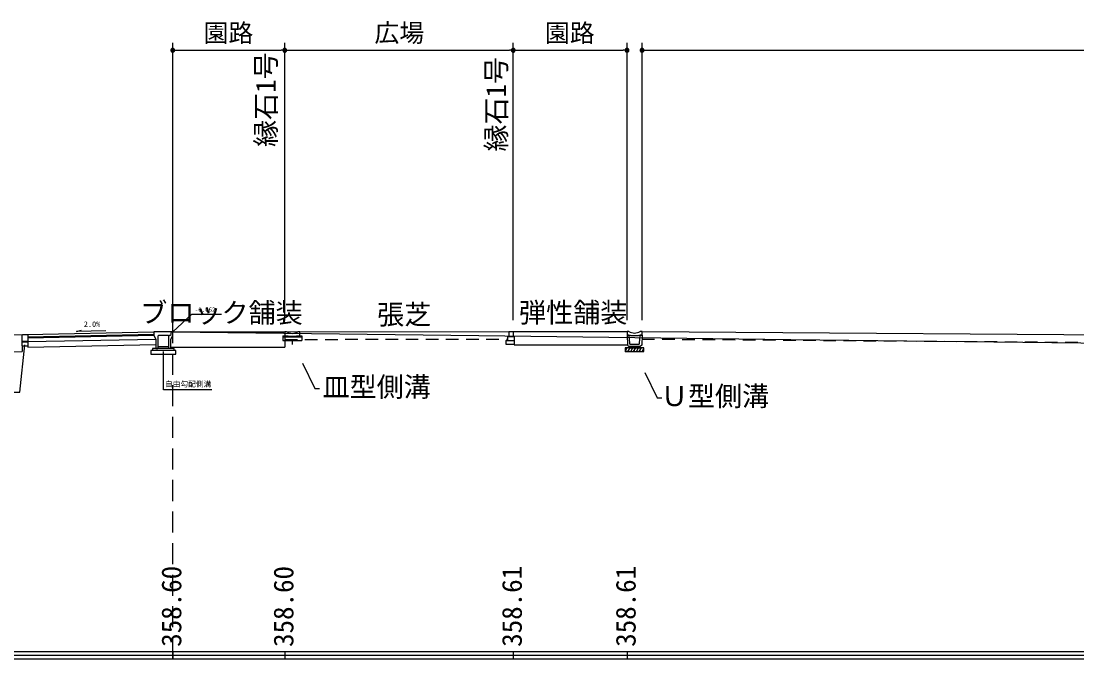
# Model space of a CAD drawing. Units: millimetres on the paper. Extents: x -84 to 7, y -133 to 191.
# Drawn here: x -68.7 to -54.65, y -44.23 to -35.75 of the extents above; entities that cross this region are included whole.
import ezdxf
from ezdxf.enums import TextEntityAlignment as Align

# ---------------------------------------------------------------- set-up
doc = ezdxf.new("R2010")
doc.units = ezdxf.units.MM
doc.header["$LTSCALE"] = 0.14
doc.linetypes.add('DASHED1', pattern=[1.8, 1.2, -0.6])
doc.linetypes.add('DASHED2', pattern=[3, 2, -1])
for name, color, linetype in [('0-1_D-BDG-3-DL-2', 7, 'Continuous'), ('0-3_D-STR-2-文字', 7, 'Continuous'), ('0-5_D-BDG-2-DL-1', 7, 'Continuous'), ('0-7_D-STR-1-計線1', 7, 'Continuous'), ('0-8_D-STR-DIM-2高さ', 7, 'Continuous'), ('0-9_D-BDG-1-現況', 7, 'Continuous'), ('0-A_D-BMK-ROW-区域', 7, 'DASHED2')]:
    doc.layers.add(name, color=color, linetype=linetype)
doc.styles.add('ＭＳ ゴシック', font='')
doc.styles.get('ＭＳ ゴシック').set_extended_font_data('MS Gothic')

msp = doc.modelspace()

# ---------------------------------------------------------------- linework, layer by layer
at = {"layer": '0-1_D-BDG-3-DL-2'}
for p, q in [((-73.8141, -44.1307), (3.4526, -44.1307)), ((-73.8141, -44.2307), (3.4526, -44.2307))]:
    msp.add_line(p, q, dxfattribs=at)
at = {"layer": '0-3_D-STR-2-文字'}
for p, q in [((-66.6806, -39.7364), (-66.6806, -36.0339)), ((-65.1899, -39.7308), (-65.1899, -36.0339)), ((-65.1899, -39.1606), (-65.1899, -36.0339)), ((-62.152, -39.7257), (-62.152, -36.0339)), ((-62.152, -39.5114), (-62.152, -36.0339)), ((-60.6381, -39.7257), (-60.6381, -36.0339)), ((-60.4381, -39.7257), (-60.4381, -36.0339)), ((-66.705, -36.1389), (-66.6562, -36.1389)), ((-66.7035, -36.124), (-66.6577, -36.124)), ((-66.7006, -36.1489), (-66.6606, -36.1489)), ((-66.6956, -36.114), (-66.6656, -36.114)), ((-66.6556, -36.1339), (-66.6306, -36.1339)), ((-66.6306, -36.1339), (-65.2399, -36.1339)), ((-65.2149, -36.1339), (-65.2399, -36.1339)), ((-65.1655, -36.1289), (-65.2144, -36.1289)), ((-65.2144, -36.1389), (-65.1655, -36.1389)), ((-65.2128, -36.124), (-65.167, -36.124)), ((-65.167, -36.1439), (-65.2128, -36.1439)), ((-65.1699, -36.1189), (-65.2099, -36.1189)), ((-65.2099, -36.1489), (-65.1699, -36.1489)), ((-65.2049, -36.114), (-65.1749, -36.114)), ((-65.1749, -36.1539), (-65.2049, -36.1539)), ((-65.1649, -36.1339), (-65.1399, -36.1339)), ((-65.1399, -36.1339), (-62.202, -36.1339)), ((-62.177, -36.1339), (-62.202, -36.1339)), ((-62.1275, -36.1289), (-62.1764, -36.1289)), ((-62.1764, -36.1389), (-62.1275, -36.1389)), ((-62.1749, -36.124), (-62.1291, -36.124)), ((-62.1291, -36.1439), (-62.1749, -36.1439)), ((-62.132, -36.1189), (-62.1719, -36.1189)), ((-62.1719, -36.1489), (-62.132, -36.1489)), ((-62.167, -36.114), (-62.137, -36.114)), ((-62.137, -36.1539), (-62.167, -36.1539)), ((-62.127, -36.1339), (-62.102, -36.1339)), ((-62.102, -36.1339), (-60.6881, -36.1339)), ((-60.6631, -36.1339), (-60.6881, -36.1339)), ((-60.6136, -36.1289), (-60.6625, -36.1289)), ((-60.6152, -36.1439), (-60.6609, -36.1439)), ((-60.6181, -36.1189), (-60.658, -36.1189)), ((-60.6231, -36.1539), (-60.653, -36.1539)), ((-60.4625, -36.1389), (-60.4136, -36.1389)), ((-60.4609, -36.124), (-60.4152, -36.124)), ((-60.458, -36.1489), (-60.4181, -36.1489)), ((-60.453, -36.114), (-60.4231, -36.114)), ((-60.4131, -36.1339), (-60.3881, -36.1339)), ((-60.3881, -36.1339), (-25.8192, -36.1339))]:
    msp.add_line(p, q, dxfattribs=at)
for points in [[(-66.6556, -36.1339), (-66.6558, -36.1308), (-66.6564, -36.1277), (-66.6574, -36.1247), (-66.6587, -36.1219), (-66.6604, -36.1192), (-66.6624, -36.1168), (-66.6647, -36.1147), (-66.6672, -36.1128), (-66.67, -36.1113), (-66.6729, -36.1102), (-66.6759, -36.1094), (-66.679, -36.109), (-66.6822, -36.109), (-66.6853, -36.1094), (-66.6883, -36.1102), (-66.6912, -36.1113), (-66.694, -36.1128), (-66.6965, -36.1147), (-66.6988, -36.1168), (-66.7008, -36.1192), (-66.7025, -36.1219), (-66.7038, -36.1247), (-66.7048, -36.1277), (-66.7054, -36.1308), (-66.7056, -36.1339), (-66.6806, -36.1339)], [(-66.7056, -36.1339), (-66.7054, -36.1371), (-66.7048, -36.1402), (-66.7038, -36.1431), (-66.7025, -36.146), (-66.7008, -36.1486), (-66.6988, -36.151), (-66.6965, -36.1532), (-66.694, -36.155), (-66.6912, -36.1566), (-66.6883, -36.1577), (-66.6853, -36.1585), (-66.6822, -36.1589), (-66.679, -36.1589), (-66.6759, -36.1585), (-66.6729, -36.1577), (-66.67, -36.1566), (-66.6672, -36.155), (-66.6647, -36.1532), (-66.6624, -36.151), (-66.6604, -36.1486), (-66.6587, -36.146), (-66.6574, -36.1431), (-66.6564, -36.1402), (-66.6558, -36.1371), (-66.6556, -36.1339), (-66.6806, -36.1339)], [(-65.1649, -36.1339), (-65.1651, -36.1308), (-65.1657, -36.1277), (-65.1667, -36.1247), (-65.168, -36.1219), (-65.1697, -36.1192), (-65.1717, -36.1168), (-65.174, -36.1147), (-65.1765, -36.1128), (-65.1793, -36.1113), (-65.1822, -36.1102), (-65.1852, -36.1094), (-65.1884, -36.109), (-65.1915, -36.109), (-65.1946, -36.1094), (-65.1976, -36.1102), (-65.2006, -36.1113), (-65.2033, -36.1128), (-65.2059, -36.1147), (-65.2081, -36.1168), (-65.2101, -36.1192), (-65.2118, -36.1219), (-65.2132, -36.1247), (-65.2141, -36.1277), (-65.2147, -36.1308), (-65.2149, -36.1339), (-65.1899, -36.1339)], [(-65.1649, -36.1339), (-65.1651, -36.1308), (-65.1657, -36.1277), (-65.1667, -36.1247), (-65.168, -36.1219), (-65.1697, -36.1192), (-65.1717, -36.1168), (-65.174, -36.1147), (-65.1765, -36.1128), (-65.1793, -36.1113), (-65.1822, -36.1102), (-65.1852, -36.1094), (-65.1884, -36.109), (-65.1915, -36.109), (-65.1946, -36.1094), (-65.1976, -36.1102), (-65.2006, -36.1113), (-65.2033, -36.1128), (-65.2059, -36.1147), (-65.2081, -36.1168), (-65.2101, -36.1192), (-65.2118, -36.1219), (-65.2132, -36.1247), (-65.2141, -36.1277), (-65.2147, -36.1308), (-65.2149, -36.1339), (-65.1899, -36.1339)], [(-65.2149, -36.1339), (-65.2147, -36.1371), (-65.2141, -36.1402), (-65.2132, -36.1431), (-65.2118, -36.146), (-65.2101, -36.1486), (-65.2081, -36.151), (-65.2059, -36.1532), (-65.2033, -36.155), (-65.2006, -36.1566), (-65.1976, -36.1577), (-65.1946, -36.1585), (-65.1915, -36.1589), (-65.1884, -36.1589), (-65.1852, -36.1585), (-65.1822, -36.1577), (-65.1793, -36.1566), (-65.1765, -36.155), (-65.174, -36.1532), (-65.1717, -36.151), (-65.1697, -36.1486), (-65.168, -36.146), (-65.1667, -36.1431), (-65.1657, -36.1402), (-65.1651, -36.1371), (-65.1649, -36.1339), (-65.1899, -36.1339)], [(-65.2149, -36.1339), (-65.2147, -36.1371), (-65.2141, -36.1402), (-65.2132, -36.1431), (-65.2118, -36.146), (-65.2101, -36.1486), (-65.2081, -36.151), (-65.2059, -36.1532), (-65.2033, -36.155), (-65.2006, -36.1566), (-65.1976, -36.1577), (-65.1946, -36.1585), (-65.1915, -36.1589), (-65.1884, -36.1589), (-65.1852, -36.1585), (-65.1822, -36.1577), (-65.1793, -36.1566), (-65.1765, -36.155), (-65.174, -36.1532), (-65.1717, -36.151), (-65.1697, -36.1486), (-65.168, -36.146), (-65.1667, -36.1431), (-65.1657, -36.1402), (-65.1651, -36.1371), (-65.1649, -36.1339), (-65.1899, -36.1339)], [(-62.127, -36.1339), (-62.1272, -36.1308), (-62.1277, -36.1277), (-62.1287, -36.1247), (-62.1301, -36.1219), (-62.1317, -36.1192), (-62.1337, -36.1168), (-62.136, -36.1147), (-62.1386, -36.1128), (-62.1413, -36.1113), (-62.1442, -36.1102), (-62.1473, -36.1094), (-62.1504, -36.109), (-62.1535, -36.109), (-62.1566, -36.1094), (-62.1597, -36.1102), (-62.1626, -36.1113), (-62.1654, -36.1128), (-62.1679, -36.1147), (-62.1702, -36.1168), (-62.1722, -36.1192), (-62.1739, -36.1219), (-62.1752, -36.1247), (-62.1762, -36.1277), (-62.1768, -36.1308), (-62.177, -36.1339), (-62.152, -36.1339)], [(-62.127, -36.1339), (-62.1272, -36.1308), (-62.1277, -36.1277), (-62.1287, -36.1247), (-62.1301, -36.1219), (-62.1317, -36.1192), (-62.1337, -36.1168), (-62.136, -36.1147), (-62.1386, -36.1128), (-62.1413, -36.1113), (-62.1442, -36.1102), (-62.1473, -36.1094), (-62.1504, -36.109), (-62.1535, -36.109), (-62.1566, -36.1094), (-62.1597, -36.1102), (-62.1626, -36.1113), (-62.1654, -36.1128), (-62.1679, -36.1147), (-62.1702, -36.1168), (-62.1722, -36.1192), (-62.1739, -36.1219), (-62.1752, -36.1247), (-62.1762, -36.1277), (-62.1768, -36.1308), (-62.177, -36.1339), (-62.152, -36.1339)], [(-62.177, -36.1339), (-62.1768, -36.1371), (-62.1762, -36.1402), (-62.1752, -36.1431), (-62.1739, -36.146), (-62.1722, -36.1486), (-62.1702, -36.151), (-62.1679, -36.1532), (-62.1654, -36.155), (-62.1626, -36.1566), (-62.1597, -36.1577), (-62.1566, -36.1585), (-62.1535, -36.1589), (-62.1504, -36.1589), (-62.1473, -36.1585), (-62.1442, -36.1577), (-62.1413, -36.1566), (-62.1386, -36.155), (-62.136, -36.1532), (-62.1337, -36.151), (-62.1317, -36.1486), (-62.1301, -36.146), (-62.1287, -36.1431), (-62.1277, -36.1402), (-62.1272, -36.1371), (-62.127, -36.1339), (-62.152, -36.1339)], [(-62.177, -36.1339), (-62.1768, -36.1371), (-62.1762, -36.1402), (-62.1752, -36.1431), (-62.1739, -36.146), (-62.1722, -36.1486), (-62.1702, -36.151), (-62.1679, -36.1532), (-62.1654, -36.155), (-62.1626, -36.1566), (-62.1597, -36.1577), (-62.1566, -36.1585), (-62.1535, -36.1589), (-62.1504, -36.1589), (-62.1473, -36.1585), (-62.1442, -36.1577), (-62.1413, -36.1566), (-62.1386, -36.155), (-62.136, -36.1532), (-62.1337, -36.151), (-62.1317, -36.1486), (-62.1301, -36.146), (-62.1287, -36.1431), (-62.1277, -36.1402), (-62.1272, -36.1371), (-62.127, -36.1339), (-62.152, -36.1339)], [(-60.6131, -36.1339), (-60.6132, -36.1308), (-60.6138, -36.1277), (-60.6148, -36.1247), (-60.6161, -36.1219), (-60.6178, -36.1192), (-60.6198, -36.1168), (-60.6221, -36.1147), (-60.6247, -36.1128), (-60.6274, -36.1113), (-60.6303, -36.1102), (-60.6334, -36.1094), (-60.6365, -36.109), (-60.6396, -36.109), (-60.6427, -36.1094), (-60.6458, -36.1102), (-60.6487, -36.1113), (-60.6514, -36.1128), (-60.654, -36.1147), (-60.6563, -36.1168), (-60.6583, -36.1192), (-60.66, -36.1219), (-60.6613, -36.1247), (-60.6623, -36.1277), (-60.6629, -36.1308), (-60.6631, -36.1339), (-60.6381, -36.1339)], [(-60.6631, -36.1339), (-60.6629, -36.1371), (-60.6623, -36.1402), (-60.6613, -36.1431), (-60.66, -36.146), (-60.6583, -36.1486), (-60.6563, -36.151), (-60.654, -36.1532), (-60.6514, -36.155), (-60.6487, -36.1566), (-60.6458, -36.1577), (-60.6427, -36.1585), (-60.6396, -36.1589), (-60.6365, -36.1589), (-60.6334, -36.1585), (-60.6303, -36.1577), (-60.6274, -36.1566), (-60.6247, -36.155), (-60.6221, -36.1532), (-60.6198, -36.151), (-60.6178, -36.1486), (-60.6161, -36.146), (-60.6148, -36.1431), (-60.6138, -36.1402), (-60.6132, -36.1371), (-60.6131, -36.1339), (-60.6381, -36.1339)], [(-60.4131, -36.1339), (-60.4132, -36.1308), (-60.4138, -36.1277), (-60.4148, -36.1247), (-60.4161, -36.1219), (-60.4178, -36.1192), (-60.4198, -36.1168), (-60.4221, -36.1147), (-60.4247, -36.1128), (-60.4274, -36.1113), (-60.4303, -36.1102), (-60.4334, -36.1094), (-60.4365, -36.109), (-60.4396, -36.109), (-60.4427, -36.1094), (-60.4458, -36.1102), (-60.4487, -36.1113), (-60.4514, -36.1128), (-60.454, -36.1147), (-60.4563, -36.1168), (-60.4583, -36.1192), (-60.46, -36.1219), (-60.4613, -36.1247), (-60.4623, -36.1277), (-60.4629, -36.1308), (-60.4631, -36.1339), (-60.4381, -36.1339)], [(-60.4631, -36.1339), (-60.4629, -36.1371), (-60.4623, -36.1402), (-60.4613, -36.1431), (-60.46, -36.146), (-60.4583, -36.1486), (-60.4563, -36.151), (-60.454, -36.1532), (-60.4514, -36.155), (-60.4487, -36.1566), (-60.4458, -36.1577), (-60.4427, -36.1585), (-60.4396, -36.1589), (-60.4365, -36.1589), (-60.4334, -36.1585), (-60.4303, -36.1577), (-60.4274, -36.1566), (-60.4247, -36.155), (-60.4221, -36.1532), (-60.4198, -36.151), (-60.4178, -36.1486), (-60.4161, -36.146), (-60.4148, -36.1431), (-60.4138, -36.1402), (-60.4132, -36.1371), (-60.4131, -36.1339), (-60.4381, -36.1339)]]:
    msp.add_lwpolyline(points, close=True, dxfattribs=at)
for points in [[(-64.9543, -40.2957), (-64.7917, -40.6337), (-64.7292, -40.6337)], [(-60.4, -40.4196), (-60.2375, -40.7576), (-60.175, -40.7576)]]:
    msp.add_lwpolyline(points, dxfattribs=at)
at = {"layer": '0-5_D-BDG-2-DL-1'}
msp.add_line((-76.8141, -44.1807), (3.4526, -44.1807), dxfattribs=at)
at = {"layer": '0-7_D-STR-1-計線1'}
for p, q in [((-62.212, -39.8757), (-62.212, -39.9357)), ((-62.212, -39.8757), (-62.152, -39.8757)), ((-62.152, -39.8757), (-60.6381, -39.8757)), ((-62.152, -39.8757), (-62.152, -39.9357)), ((-60.6133, -39.8757), (-60.6383, -39.8757)), ((-60.6383, -39.8757), (-60.6383, -39.9257)), ((-60.4383, -39.8757), (-60.4633, -39.8757)), ((-60.4383, -39.9257), (-60.4383, -39.8757)), ((-65.2149, -39.9308), (-65.1499, -39.9308)), ((-65.2149, -39.9308), (-65.2149, -39.9958)), ((-65.2149, -39.9458), (-64.9649, -39.9458)), ((-65.2149, -39.9958), (-64.9649, -39.9958)), ((-65.1649, -39.8808), (-65.1899, -39.8808)), ((-65.1899, -39.8808), (-65.1899, -39.9308)), ((-65.1449, -39.9358), (-65.0349, -39.9358)), ((-65.0899, -39.9983), (-65.0899, -40.0483)), ((-65.0349, -39.9358), (-65.0299, -39.9308)), ((-65.0299, -39.9308), (-64.9649, -39.9308)), ((-64.9899, -39.8808), (-65.0149, -39.8808)), ((-64.9899, -39.9308), (-64.9899, -39.8808)), ((-64.9649, -39.9308), (-64.9649, -39.9958)), ((-62.252, -39.9932), (-62.137, -39.9932)), ((-62.252, -39.9932), (-62.252, -40.0432)), ((-62.227, -39.9357), (-62.137, -39.9357)), ((-62.227, -39.9357), (-62.227, -39.9932)), ((-62.227, -39.9432), (-62.137, -39.9432)), ((-62.137, -39.9357), (-62.137, -40.0507)), ((-60.6383, -39.9257), (-60.6333, -40.0557)), ((-60.6133, -39.9257), (-60.6383, -39.9257)), ((-60.6133, -39.9257), (-60.6044, -40.032)), ((-60.5933, -39.9307), (-60.4833, -39.9307)), ((-60.4722, -40.032), (-60.4633, -39.9257)), ((-60.4383, -39.9257), (-60.4633, -39.9257)), ((-60.4383, -39.9257), (-60.4433, -40.0557)), ((-66.7056, -40.0858), (-65.1899, -40.0858)), ((-62.252, -40.0432), (-62.137, -40.0432)), ((-62.137, -40.0507), (-60.6381, -40.0507)), ((-60.4133, -40.0907), (-60.6633, -40.0907)), ((-60.6633, -40.0907), (-60.6633, -40.1407)), ((-60.6633, -40.1407), (-60.6344, -40.0907)), ((-60.6633, -40.1407), (-60.4133, -40.1407)), ((-60.6489, -40.1407), (-60.6561, -40.1282)), ((-60.6417, -40.1032), (-60.6489, -40.0907)), ((-60.6258, -40.1407), (-60.5969, -40.0907)), ((-60.6114, -40.1407), (-60.6186, -40.1282)), ((-60.4633, -40.0757), (-60.6133, -40.0757)), ((-60.6042, -40.1032), (-60.6114, -40.0907)), ((-60.5895, -40.0457), (-60.4871, -40.0457)), ((-60.5883, -40.1407), (-60.5594, -40.0907)), ((-60.5739, -40.1407), (-60.5811, -40.1282)), ((-60.5667, -40.1032), (-60.5739, -40.0907)), ((-60.5508, -40.1407), (-60.5219, -40.0907)), ((-60.5364, -40.1407), (-60.5436, -40.1282)), ((-60.5292, -40.1032), (-60.5364, -40.0907)), ((-60.5133, -40.1407), (-60.4844, -40.0907)), ((-60.4989, -40.1407), (-60.5061, -40.1282)), ((-60.4917, -40.1032), (-60.4989, -40.0907)), ((-60.4758, -40.1407), (-60.4469, -40.0907)), ((-60.4614, -40.1407), (-60.4686, -40.1282)), ((-60.4433, -40.0557), (-60.4633, -40.0757)), ((-60.4633, -40.0907), (-60.4633, -40.0757)), ((-60.4542, -40.1032), (-60.4614, -40.0907)), ((-60.4383, -40.1407), (-60.4133, -40.0974)), ((-60.4239, -40.1407), (-60.4311, -40.1282)), ((-60.4167, -40.1032), (-60.4239, -40.0907)), ((-60.4133, -40.1407), (-60.4133, -40.0907)), ((-66.6806, -44.1307), (-66.6806, -44.2307)), ((-65.1907, -44.1307), (-65.1907, -44.2307)), ((-65.1907, -44.1307), (-65.1907, -44.2307)), ((-62.1507, -44.1307), (-62.1507, -44.2307)), ((-62.1507, -44.1307), (-62.1507, -44.2307)), ((-60.6379, -44.1307), (-60.6379, -44.2307)), ((-60.6379, -44.1307), (-60.6379, -44.2307))]:
    msp.add_line(p, q, dxfattribs=at)
at = {"layer": '0-7_D-STR-1-計線1', "linetype": 'DASHED1'}
msp.add_line((-65.1899, -39.981), (-62.227, -39.9757), dxfattribs=at)
at = {"layer": '0-7_D-STR-1-計線1'}
for points in [[(-66.6806, -39.8808), (-65.1899, -39.8808), (-62.212, -39.8757)], [(-60.4381, -39.8757), (-52.9564, -39.9307), (-45.8563, -40.0557)], [(-65.1899, -39.8808), (-65.1899, -39.9958), (-65.1899, -40.0858)], [(-65.1899, -39.9308), (-65.1499, -39.9308), (-65.1449, -39.9358)], [(-60.6383, -39.9257), (-60.5983, -39.9257), (-60.5933, -39.9307)], [(-60.4833, -39.9307), (-60.4783, -39.9257), (-60.4383, -39.9257)], [(-60.6333, -40.0557), (-60.6133, -40.0757), (-60.6133, -40.0907)]]:
    msp.add_lwpolyline(points, dxfattribs=at)
at = {"layer": '0-7_D-STR-1-計線1', "linetype": 'DASHED1'}
msp.add_lwpolyline([(-60.4388, -39.9757), (-52.9576, -40.0307), (-45.8581, -40.1557)], dxfattribs=at)
at = {"layer": '0-7_D-STR-1-計線1'}
msp.add_lwpolyline([(-60.4633, -40.0757), (-60.6133, -40.0757), (-60.6133, -40.0907), (-60.4633, -40.0907)], close=True, dxfattribs=at)
for centre, radius, start, end in [((-60.5383, -39.7451), 0.1506, 240.13717, 299.86283), ((-65.0899, -39.7502), 0.1506, 240.13717, 299.86283), ((-60.5895, -40.0307), 0.015, 184.76364, 270), ((-60.4871, -40.0307), 0.015, 270, 355.23636)]:
    msp.add_arc(centre, radius, start, end, dxfattribs=at)
at = {"layer": '0-9_D-BDG-1-現況'}
for p, q in [((-69.5556, -39.9335), (-68.6743, -39.9159)), ((-68.6806, -40.0047), (-68.6056, -40.0047)), ((-68.6806, -40.0147), (-68.6056, -40.0147)), ((-68.6221, -39.9147), (-66.9306, -39.8808)), ((-68.6056, -39.9443), (-66.9306, -39.9108)), ((-68.6056, -39.9147), (-68.6056, -40.0647)), ((-68.6056, -39.9593), (-66.9306, -39.9258)), ((-68.6056, -40.0093), (-66.9071, -39.9754)), ((-66.6806, -39.8808), (-66.9306, -39.8808)), ((-66.9306, -39.8808), (-66.9306, -39.9283)), ((-66.9306, -39.9283), (-66.9056, -39.9783)), ((-66.8806, -39.9883), (-66.8806, -40.1033)), ((-66.7431, -39.9283), (-66.8681, -39.9283)), ((-66.7331, -39.9383), (-66.7431, -39.9283)), ((-66.7306, -39.9283), (-66.7338, -39.9376)), ((-66.7306, -39.9883), (-66.7331, -39.9383)), ((-66.7306, -40.1033), (-66.7306, -39.9883)), ((-66.7056, -40.1033), (-66.7056, -39.9783)), ((-69.5556, -40.1585), (-68.6806, -40.141)), ((-68.6806, -40.0647), (-68.6056, -40.0647)), ((-68.6806, -40.0647), (-68.6806, -40.141)), ((-68.6056, -40.0843), (-66.9056, -40.0503)), ((-68.6056, -40.0647), (-68.6056, -40.0845)), ((-66.6381, -40.1283), (-66.9731, -40.1283)), ((-66.9731, -40.1283), (-66.9731, -40.1783)), ((-66.6631, -40.1033), (-66.9481, -40.1033)), ((-66.9481, -40.1033), (-66.9481, -40.1283)), ((-66.7306, -40.0783), (-66.8806, -40.0783)), ((-66.804, -40.6515), (-66.804, -40.1413)), ((-66.7056, -40.1033), (-66.7306, -40.1033)), ((-66.6631, -40.1283), (-66.6631, -40.1033)), ((-66.6381, -40.1783), (-66.6381, -40.1283)), ((-66.9731, -40.1783), (-66.6381, -40.1783)), ((-66.1603, -40.6515), (-66.8023, -40.6515))]:
    msp.add_line(p, q, dxfattribs=at)
for points in [[(-66.0337, -39.6499), (-66.4307, -39.6499), (-66.6806, -39.8808)], [(-67.5711, -39.8667), (-67.9583, -39.8749), (-67.8932, -39.856)], [(-68.6806, -40.0647), (-68.6806, -39.9222), (-68.6731, -39.9147)], [(-68.6731, -39.9147), (-68.6056, -39.9147), (-68.6056, -40.0647)], [(-66.9056, -39.9783), (-66.9056, -40.1033), (-66.8806, -40.1033)], [(-66.8681, -39.9283), (-66.8781, -39.9383), (-66.8806, -39.9883)], [(-66.7031, -39.8808), (-66.7081, -39.9283), (-66.7306, -39.9283)], [(-66.7056, -39.9783), (-66.6806, -39.9283), (-66.6806, -39.8808)], [(-66.6899, -39.8807), (-62.6107, -39.9307), (-58.4581, -39.9807), (-54.2168, -40.0307), (-49.8669, -40.0807), (-45.3822, -40.1307), (-39.7149, -40.1807), (-32.9081, -40.2307), (-25.334, -40.2807), (-15.4619, -40.3307), (-12.9636, -40.3357)], [(-69.319, -40.6835), (-68.7121, -40.6835), (-68.6454, -40.0517)]]:
    msp.add_lwpolyline(points, dxfattribs=at)
at = {"layer": '0-A_D-BMK-ROW-区域'}
msp.add_line((-66.6806, -44.2307), (-66.6806, -38.1807), dxfattribs=at)

# ---------------------------------------------------------------- texts
at = {"layer": '0-3_D-STR-2-文字', "style": 'ＭＳ ゴシック'}
for s, height, p in [('園路', 0.2419, (-66.269, -36.0977)), ('広場', 0.2419, (-63.9964, -36.0959)), ('園路', 0.2419, (-61.7288, -36.0977)), ('ブロック舗装', 0.2639, (-67.1116, -39.8363)), ('弾性舗装', 0.2639, (-62.0735, -39.8336)), ('張芝', 0.2639, (-63.9619, -39.8611)), ('皿型側溝', 0.2639, (-64.688, -40.8224)), ('Ｕ型側溝', 0.2639, (-60.1882, -40.9463))]:
    msp.add_text(s, height=height, dxfattribs=at).set_placement(p, align=Align.BOTTOM_LEFT)
for p in [(-65.2307, -37.4205), (-62.1677, -37.4817)]:
    msp.add_text('縁石1号', height=0.2639, rotation=90, dxfattribs=at).set_placement(p, align=Align.BOTTOM_LEFT)
at = {"layer": '0-8_D-STR-DIM-2高さ', "style": 'ＭＳ ゴシック'}
for s, p in [('358.60', (-66.4869, -44.0699)), ('358.60', (-64.9961, -44.0719)), ('358.61', (-61.9581, -44.0699)), ('358.61', (-60.4442, -44.0699))]:
    msp.add_text(s, height=0.2639, rotation=90, dxfattribs=at).set_placement(p, align=Align.BOTTOM_LEFT)
at = {"layer": '0-9_D-BDG-1-現況', "style": 'ＭＳ ゴシック'}
for s, height, p in [('-0.062', 0.05865, (-66.387, -39.6306)), ('2.0%', 0.07331, (-67.8631, -39.8361)), ('自由勾配側溝', 0.07331, (-66.7834, -40.6332))]:
    msp.add_text(s, height=height, dxfattribs=at).set_placement(p, align=Align.BOTTOM_LEFT)

doc.saveas('drawing.dxf')
